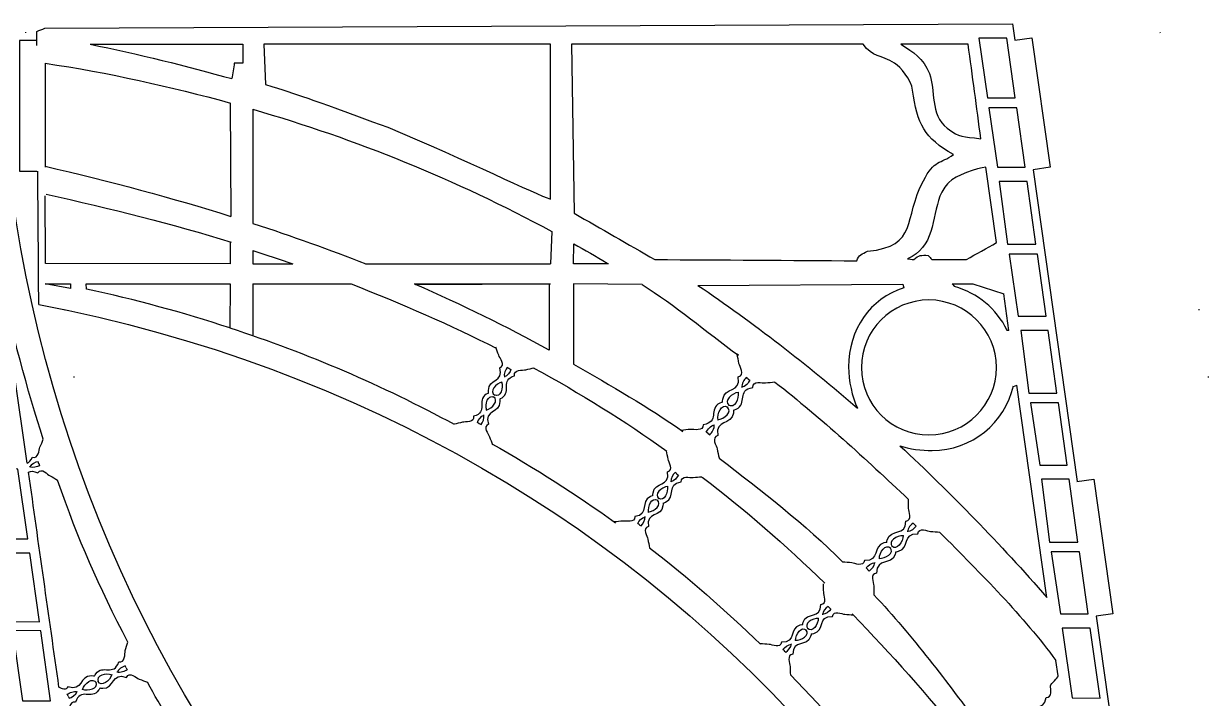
# Model space of a CAD drawing. Extents: x -302 to 129, y -132 to 148.
# Drawn here: x -84.5 to 121.9, y 30.2 to 147.7 of the extents above; entities that cross this region are included whole.
import ezdxf

# ---------------------------------------------------------------- set-up
doc = ezdxf.new("R2010")
doc.units = 0
doc.header["$MEASUREMENT"] = 0
doc.layers.add('LAYER_1', color=7, linetype='CONTINUOUS')

msp = doc.modelspace()

# ---------------------------------------------------------------- linework, layer by layer
at = {"layer": 'LAYER_1', "color": 1}
for points, knots in [([(-82.2158, 143.9271), (-82.2223, 144.7338), (-82.229, 145.5404), (-82.2356, 146.3471), (-82.2356, 146.3471), (-81.7609, 146.5583), (-81.2859, 146.7428), (-80.8111, 146.9275), (-80.8111, 146.9275), (-80.8111, 146.9275), (87.786, 147.7148), (87.786, 147.7148)], [0, 0, 0, 0, 0.25, 0.25, 0.25, 0.25, 0.5, 0.5, 0.5, 0.5, 1, 1, 1, 1]), ([(-85.2356, 144.7944), (-85.2356, 144.7944), (-85.2356, 122.0256), (-85.2356, 122.0256), (-85.2356, 122.0256), (-85.2356, 122.0256), (-82.2158, 122.0256), (-82.2158, 122.0256)], [0, 0, 0, 0, 0.33333333, 0.33333333, 0.33333333, 0.33333333, 1, 1, 1, 1]), ([(91.1632, 145.2403), (91.1632, 145.2403), (94.332, 122.6931), (94.332, 122.6931), (94.332, 122.6931), (94.332, 122.6931), (91.3753, 122.2775), (91.3753, 122.2775)], [0, 0, 0, 0, 0.33333333, 0.33333333, 0.33333333, 0.33333333, 1, 1, 1, 1]), ([(-72.933, 144.1308), (-66.4428, 144.1308), (-52.7922, 144.1308), (-46.3284, 144.1308), (-46.3284, 144.1308), (-46.3284, 143.2866), (-46.3284, 141.7036), (-46.3284, 140.833), (-46.3284, 140.833), (-46.8032, 140.833), (-47.3046, 140.833), (-47.8058, 140.833), (-47.8058, 140.833), (-47.9114, 140.1206), (-48.1218, 138.888), (-48.2536, 138.1492)], [0, 0, 0, 0, 0.2, 0.2, 0.2, 0.2, 0.4, 0.4, 0.4, 0.4, 0.6, 0.6, 0.6, 0.6, 1, 1, 1, 1]), ([(-42.6611, 144.1308), (-42.6611, 144.1308), (7.275, 144.1308), (7.275, 144.1308), (7.275, 144.1308), (7.275, 144.1308), (7.2749, 117.1252), (7.2749, 117.1252), (7.2749, 117.1252), (4.7158, 118.0222), (-7.1232, 123.816), (-21.0534, 129.673), (-21.0534, 129.673), (-36.0654, 135.1607), (-36.0654, 135.1607), (-42.3709, 137.113), (-42.3709, 137.113), (-42.3709, 137.113), (-42.6611, 144.1308), (-42.6611, 144.1308)], [0, 0, 0, 0, 0.16666667, 0.16666667, 0.16666667, 0.16666667, 0.33333333, 0.33333333, 0.33333333, 0.33333333, 0.5, 0.5, 0.5, 0.5, 0.66666667, 0.66666667, 0.66666667, 0.66666667, 1, 1, 1, 1]), ([(10.9231, 144.1308), (10.9231, 144.1308), (61.7628, 144.1308), (61.7628, 144.1308), (61.7628, 144.1308), (63.4249, 141.8091), (64.8564, 142.3859), (67.2504, 140.833), (67.2504, 140.833), (68.2771, 140.1672), (70.1322, 137.9794), (70.39, 136.1368), (70.39, 136.1368), (71.2192, 130.2111), (72.3951, 127.8262), (77.5134, 124.8977), (77.5134, 124.8977), (75.1917, 123.2883), (74.1952, 124.023), (72.2632, 120.3598), (72.2632, 120.3598), (68.7331, 113.6666), (71.4453, 108.9887), (62.5543, 108.0653), (62.5543, 108.0653), (61.5781, 107.5641), (60.9713, 107.4585), (60.6547, 106.4032), (60.6547, 106.4032), (48.9406, 106.4824), (37.2002, 106.5615), (25.4598, 106.6143), (25.4598, 106.6143), (20.79, 109.3053), (16.1202, 111.9964), (11.424, 114.6875), (11.424, 114.6875), (11.424, 114.6875), (10.9231, 144.1308), (10.9231, 144.1308)], [0, 0, 0, 0, 0.09090909, 0.09090909, 0.09090909, 0.09090909, 0.18181818, 0.18181818, 0.18181818, 0.18181818, 0.27272727, 0.27272727, 0.27272727, 0.27272727, 0.36363636, 0.36363636, 0.36363636, 0.36363636, 0.45454545, 0.45454545, 0.45454545, 0.45454545, 0.54545455, 0.54545455, 0.54545455, 0.54545455, 0.63636364, 0.63636364, 0.63636364, 0.63636364, 0.72727273, 0.72727273, 0.72727273, 0.72727273, 0.81818182, 0.81818182, 0.81818182, 0.81818182, 1, 1, 1, 1]), ([(76.4185, 129.4883), (73.3582, 131.8756), (74.408, 136.2149), (73.3185, 139.0126), (73.3185, 139.0126), (72.229, 141.8102), (70.5219, 142.6798), (68.3585, 144.1309), (68.3585, 144.1309), (72.2632, 144.1309), (76.1679, 144.1309), (80.0726, 144.1309), (80.0726, 144.1309), (80.8113, 138.6432), (81.55, 133.1556), (82.2887, 127.6415), (82.2887, 127.6415), (78.9909, 128.1956), (78.7033, 127.706), (76.4185, 129.4883)], [0, 0, 0, 0, 0.16666667, 0.16666667, 0.16666667, 0.16666667, 0.33333333, 0.33333333, 0.33333333, 0.33333333, 0.5, 0.5, 0.5, 0.5, 0.66666667, 0.66666667, 0.66666667, 0.66666667, 1, 1, 1, 1]), ([(-44.5934, 132.801), (-26.5808, 127.5978), (-9.2724, 120.587), (7.5038, 111.5048), (7.5038, 111.5048), (7.5038, 111.5048), (7.275, 105.8644), (7.275, 105.8644)], [0, 0, 0, 0, 0.33333333, 0.33333333, 0.33333333, 0.33333333, 1, 1, 1, 1]), ([(69.4666, 106.7726), (74.1481, 108.5416), (73.7641, 113.9572), (75.1466, 117.645), (75.1466, 117.645), (75.5048, 118.6001), (76.0741, 119.3969), (76.6955, 120.0696), (76.6955, 120.0696), (77.8014, 121.2669), (81.7031, 122.6177), (83.1245, 122.6918), (83.1245, 122.6918), (83.1245, 122.6918), (84.9918, 109.5744), (84.9918, 109.5744), (84.9918, 109.5744), (83.3825, 108.5982), (81.4181, 107.6168), (79.7824, 106.6143), (79.7824, 106.6143), (77.7772, 106.6407), (75.7458, 106.6407), (73.7143, 106.6407), (73.7143, 106.6407), (73.5296, 106.8781), (73.3185, 107.1155), (73.1075, 107.353), (73.1075, 107.353), (71.9202, 107.353), (71.4453, 107.4585), (70.6011, 106.6143), (70.6011, 106.6143), (70.2317, 106.667), (69.8623, 106.7198), (69.4666, 106.7726)], [0, 0, 0, 0, 0.1, 0.1, 0.1, 0.1, 0.2, 0.2, 0.2, 0.2, 0.3, 0.3, 0.3, 0.3, 0.4, 0.4, 0.4, 0.4, 0.5, 0.5, 0.5, 0.5, 0.6, 0.6, 0.6, 0.6, 0.7, 0.7, 0.7, 0.7, 0.8, 0.8, 0.8, 0.8, 1, 1, 1, 1]), ([(-48.5278, 109.6955), (-48.5278, 109.6955), (-48.5278, 105.8644), (-48.5278, 105.8644), (-48.5278, 105.8644), (-48.5278, 105.8644), (-80.679, 105.9547), (-80.679, 105.9547), (-80.679, 105.9547), (-80.7054, 109.8858), (-80.7318, 113.8168), (-80.7845, 117.7479)], [0, 0, 0, 0, 0.25, 0.25, 0.25, 0.25, 0.5, 0.5, 0.5, 0.5, 1, 1, 1, 1]), ([(-44.5696, 108.208), (-44.5696, 108.208), (-44.5696, 105.8644), (-44.5696, 105.8644), (-44.5696, 105.8644), (-44.5696, 105.8644), (-37.6436, 105.8644), (-37.6436, 105.8644)], [0, 0, 0, 0, 0.33333333, 0.33333333, 0.33333333, 0.33333333, 1, 1, 1, 1]), ([(17.4076, 105.8644), (17.4076, 105.8644), (11.288, 105.8644), (11.288, 105.8644), (11.288, 105.8644), (11.288, 105.8644), (11.345, 109.3838), (11.345, 109.3838)], [0, 0, 0, 0, 0.33333333, 0.33333333, 0.33333333, 0.33333333, 1, 1, 1, 1]), ([(-76.3266, 102.3666), (-76.3266, 102.3666), (-76.3374, 101.5896), (-76.3374, 101.5896), (-76.3374, 101.5896), (-76.3374, 101.5896), (-80.7696, 102.3666), (-80.7696, 102.3666)], [0, 0, 0, 0, 0.33333333, 0.33333333, 0.33333333, 0.33333333, 1, 1, 1, 1]), ([(-73.6076, 102.3666), (-73.6076, 102.3666), (-73.5474, 101.4744), (-73.5474, 101.4744), (-73.5474, 101.4744), (-65.0442, 99.6432), (-56.7208, 97.3812), (-48.6006, 94.7146), (-48.6006, 94.7146), (-48.6006, 94.7146), (-48.5278, 102.3666), (-48.5278, 102.3666), (-48.5278, 102.3666), (-48.5278, 102.3666), (-73.6076, 102.3666), (-73.6076, 102.3666)], [0, 0, 0, 0, 0.2, 0.2, 0.2, 0.2, 0.4, 0.4, 0.4, 0.4, 0.6, 0.6, 0.6, 0.6, 1, 1, 1, 1]), ([(7.0642, 102.3666), (7.0642, 102.3666), (-16.2534, 102.2738), (-16.2534, 102.2738), (-16.2534, 102.2738), (-8.0854, 98.7364), (-0.3308, 94.9238), (7.0642, 90.8068), (7.0642, 90.8068), (7.0642, 90.8068), (7.0642, 102.3666), (7.0642, 102.3666)], [0, 0, 0, 0, 0.25, 0.25, 0.25, 0.25, 0.5, 0.5, 0.5, 0.5, 1, 1, 1, 1]), ([(23.258, 102.2626), (23.258, 102.2626), (11.288, 102.3666), (11.288, 102.3666), (11.288, 102.3666), (11.288, 102.3666), (11.289, 88.399), (11.289, 88.399)], [0, 0, 0, 0, 0.33333333, 0.33333333, 0.33333333, 0.33333333, 1, 1, 1, 1]), ([(68.8598, 101.6998), (62.958, 99.8454), (59.239, 94.4108), (59.239, 87.8968), (59.239, 87.8968), (59.239, 85.5458), (59.8166, 82.663), (60.8068, 80.6976)], [0, 0, 0, 0, 0.33333333, 0.33333333, 0.33333333, 0.33333333, 1, 1, 1, 1]), ([(84.9836, 87.817), (84.9836, 81.3239), (79.7199, 76.0602), (73.2268, 76.0602), (73.2268, 76.0602), (66.7337, 76.0602), (61.47, 81.3239), (61.47, 87.817), (61.47, 87.817), (61.47, 94.3101), (66.7337, 99.5738), (73.2268, 99.5738), (73.2268, 99.5738), (79.7199, 99.5738), (84.9836, 94.3101), (84.9836, 87.817)], [0, 0, 0, 0, 0.2, 0.2, 0.2, 0.2, 0.4, 0.4, 0.4, 0.4, 0.6, 0.6, 0.6, 0.6, 1, 1, 1, 1]), ([(-3.4948, 83.3634), (-3.5005, 83.4359), (-3.5313, 83.5631), (-3.5328, 83.8275), (-3.5328, 83.8275), (-3.5446, 85.9153), (-0.7377, 85.1796), (-1.5386, 87.7646), (-1.5386, 87.7646), (-0.4564, 88.2339), (-1.5518, 89.4566), (-1.7387, 89.9528), (-1.7387, 89.9528), (-1.9021, 90.4497), (-2.0677, 90.9204), (-2.235, 91.3657)], [0, 0, 0, 0, 0.2, 0.2, 0.2, 0.2, 0.4, 0.4, 0.4, 0.4, 0.6, 0.6, 0.6, 0.6, 1, 1, 1, 1]), ([(37.2783, 81.7747), (37.2829, 81.8528), (37.2688, 81.9928), (37.3063, 82.2746), (37.3063, 82.2746), (37.6018, 84.5001), (40.483, 83.3024), (40.0113, 86.1739), (40.0113, 86.1739), (41.2332, 86.514), (40.2468, 87.978), (40.121, 88.5341), (40.121, 88.5341), (40.0203, 89.0875), (39.9134, 89.6133), (39.8009, 90.1123)], [0, 0, 0, 0, 0.2, 0.2, 0.2, 0.2, 0.4, 0.4, 0.4, 0.4, 0.6, 0.6, 0.6, 0.6, 1, 1, 1, 1]), ([(-1.5624, 82.3203), (-1.4987, 82.3553), (-1.3754, 82.3994), (-1.1536, 82.5432), (-1.1536, 82.5432), (0.5983, 83.6789), (-1.557, 85.6219), (1.0436, 86.3707), (1.0436, 86.3707), (0.8421, 87.5329), (2.4653, 87.2881), (2.9827, 87.4041), (2.9827, 87.4041), (3.4878, 87.5402), (3.9722, 87.66), (4.4363, 87.7645)], [0, 0, 0, 0, 0.2, 0.2, 0.2, 0.2, 0.4, 0.4, 0.4, 0.4, 0.6, 0.6, 0.6, 0.6, 1, 1, 1, 1]), ([(0.0872, 87.6499), (0.0872, 87.6499), (-0.2462, 87.8285), (-0.2462, 87.8285), (-0.2462, 87.8285), (-0.5185, 87.5099), (-0.8939, 86.6975), (-0.7175, 86.129)], [0, 0, 0, 0, 0.33333333, 0.33333333, 0.33333333, 0.33333333, 1, 1, 1, 1]), ([(0.0556, 87.6669), (0.0556, 87.6669), (0.3879, 87.4862), (0.3879, 87.4862), (0.3879, 87.4862), (0.2709, 87.0837), (-0.2023, 86.3242), (-0.7743, 86.1597)], [0, 0, 0, 0, 0.33333333, 0.33333333, 0.33333333, 0.33333333, 1, 1, 1, 1]), ([(39.1826, 80.3786), (39.2557, 80.4064), (39.3935, 80.4351), (39.6509, 80.5556), (39.6509, 80.5556), (41.6845, 81.5068), (39.6756, 83.8943), (42.5559, 84.3082), (42.5559, 84.3082), (42.5128, 85.5759), (44.2057, 85.0756), (44.7739, 85.1228), (44.7739, 85.1228), (45.332, 85.1933), (45.8655, 85.2494), (46.3753, 85.2923)], [0, 0, 0, 0, 0.2, 0.2, 0.2, 0.2, 0.4, 0.4, 0.4, 0.4, 0.6, 0.6, 0.6, 0.6, 1, 1, 1, 1]), ([(41.726, 85.8118), (41.726, 85.8118), (41.3973, 86.0513), (41.3973, 86.0513), (41.3973, 86.0513), (41.0602, 85.7521), (40.5406, 84.9422), (40.6445, 84.3106)], [0, 0, 0, 0, 0.33333333, 0.33333333, 0.33333333, 0.33333333, 1, 1, 1, 1]), ([(41.6949, 85.8347), (41.6949, 85.8347), (42.0222, 85.5932), (42.0222, 85.5932), (42.0222, 85.5932), (41.8382, 85.1817), (41.2221, 84.4425), (40.5885, 84.3517)], [0, 0, 0, 0, 0.33333333, 0.33333333, 0.33333333, 0.33333333, 1, 1, 1, 1]), ([(68.1708, 74.1698), (69.7454, 73.5862), (72.0108, 73.3472), (73.7886, 73.3472), (73.7886, 73.3472), (80.7006, 73.3472), (86.487, 78.1668), (87.9698, 84.6288)], [0, 0, 0, 0, 0.33333333, 0.33333333, 0.33333333, 0.33333333, 1, 1, 1, 1]), ([(-3.4948, 83.3634), (-3.5585, 83.3285), (-3.6818, 83.2844), (-3.9036, 83.1406), (-3.9036, 83.1406), (-5.6555, 82.0049), (-3.5003, 80.0619), (-6.1008, 79.3131), (-6.1008, 79.3131), (-5.8993, 78.1509), (-7.5226, 78.3957), (-8.0399, 78.2797), (-8.0399, 78.2797), (-8.545, 78.1436), (-9.0294, 78.0237), (-9.4935, 77.9192)], [0, 0, 0, 0, 0.2, 0.2, 0.2, 0.2, 0.4, 0.4, 0.4, 0.4, 0.6, 0.6, 0.6, 0.6, 1, 1, 1, 1]), ([(-1.5624, 82.3203), (-1.5567, 82.2479), (-1.5259, 82.1206), (-1.5244, 81.8563), (-1.5244, 81.8563), (-1.5126, 79.7685), (-4.3195, 80.5042), (-3.5186, 77.9192), (-3.5186, 77.9192), (-4.6008, 77.4499), (-3.5054, 76.2272), (-3.3185, 75.731), (-3.3185, 75.731), (-3.1551, 75.234), (-2.9896, 74.7634), (-2.8223, 74.3181)], [0, 0, 0, 0, 0.2, 0.2, 0.2, 0.2, 0.4, 0.4, 0.4, 0.4, 0.6, 0.6, 0.6, 0.6, 1, 1, 1, 1]), ([(37.2783, 81.7747), (37.2053, 81.7469), (37.0675, 81.7181), (36.81, 81.5977), (36.81, 81.5977), (34.7764, 80.6465), (36.7854, 78.259), (33.905, 77.8451), (33.905, 77.8451), (33.9481, 76.5774), (32.2553, 77.0777), (31.6871, 77.0305), (31.6871, 77.0305), (31.129, 76.96), (30.5954, 76.9039), (30.0857, 76.861)], [0, 0, 0, 0, 0.2, 0.2, 0.2, 0.2, 0.4, 0.4, 0.4, 0.4, 0.6, 0.6, 0.6, 0.6, 1, 1, 1, 1]), ([(-5.1128, 78.0168), (-5.1128, 78.0168), (-5.4451, 78.1976), (-5.4451, 78.1976), (-5.4451, 78.1976), (-5.3281, 78.6001), (-4.855, 79.3596), (-4.2829, 79.5241)], [0, 0, 0, 0, 0.33333333, 0.33333333, 0.33333333, 0.33333333, 1, 1, 1, 1]), ([(-5.1444, 78.0339), (-5.1444, 78.0339), (-4.811, 77.8553), (-4.811, 77.8553), (-4.811, 77.8553), (-4.5387, 78.1739), (-4.1634, 78.9862), (-4.3397, 79.5548)], [0, 0, 0, 0, 0.33333333, 0.33333333, 0.33333333, 0.33333333, 1, 1, 1, 1]), ([(39.1826, 80.3786), (39.178, 80.3005), (39.1921, 80.1605), (39.1547, 79.8787), (39.1547, 79.8787), (38.8592, 77.6532), (35.978, 78.8509), (36.4497, 75.9794), (36.4497, 75.9794), (35.2278, 75.6393), (36.2141, 74.1753), (36.3399, 73.6192), (36.3399, 73.6192), (36.4406, 73.0657), (36.5476, 72.54), (36.6601, 72.041)], [0, 0, 0, 0, 0.2, 0.2, 0.2, 0.2, 0.4, 0.4, 0.4, 0.4, 0.6, 0.6, 0.6, 0.6, 1, 1, 1, 1]), ([(34.7661, 76.3186), (34.7661, 76.3186), (34.4388, 76.5601), (34.4388, 76.5601), (34.4388, 76.5601), (34.6228, 76.9716), (35.2388, 77.7108), (35.8724, 77.8016)], [0, 0, 0, 0, 0.33333333, 0.33333333, 0.33333333, 0.33333333, 1, 1, 1, 1]), ([(34.7349, 76.3415), (34.7349, 76.3415), (35.0637, 76.102), (35.0637, 76.102), (35.0637, 76.102), (35.4008, 76.4012), (35.9204, 77.2111), (35.8164, 77.8427)], [0, 0, 0, 0, 0.33333333, 0.33333333, 0.33333333, 0.33333333, 1, 1, 1, 1]), ([(-83.8973, 71.1439), (-83.5697, 71.2837), (-83.2591, 71.5885), (-82.9749, 72.1941), (-82.9749, 72.1941), (-81.8689, 71.8155), (-81.8551, 73.4431), (-81.6609, 73.9309), (-81.6609, 73.9309), (-81.4487, 74.4043), (-81.2553, 74.8597), (-81.0805, 75.2977)], [0, 0, 0, 0, 0.25, 0.25, 0.25, 0.25, 0.5, 0.5, 0.5, 0.5, 1, 1, 1, 1]), ([(25.1352, 65.4987), (25.1395, 65.5716), (25.1264, 65.7026), (25.1614, 65.966), (25.1614, 65.966), (25.4376, 68.0468), (28.1315, 66.927), (27.6905, 69.6117), (27.6905, 69.6117), (28.8329, 69.9298), (27.9107, 71.2985), (27.793, 71.8184), (27.793, 71.8184), (27.6989, 72.3359), (27.5989, 72.8274), (27.4937, 73.294)], [0, 0, 0, 0, 0.2, 0.2, 0.2, 0.2, 0.4, 0.4, 0.4, 0.4, 0.6, 0.6, 0.6, 0.6, 1, 1, 1, 1]), ([(-83.6319, 69.5979), (-83.2527, 69.7953), (-82.7639, 69.8187), (-82.0139, 69.4485), (-82.0139, 69.4485), (-81.3853, 70.4345), (-80.3595, 69.1711), (-79.9029, 68.9107), (-79.9029, 68.9107), (-79.4417, 68.6733), (-79.0069, 68.4377), (-78.5973, 68.2043)], [0, 0, 0, 0, 0.25, 0.25, 0.25, 0.25, 0.5, 0.5, 0.5, 0.5, 1, 1, 1, 1]), ([(-81.8721, 71.0579), (-81.8721, 71.0579), (-81.7499, 70.7033), (-81.7499, 70.7033), (-81.7499, 70.7033), (-82.1041, 70.4869), (-82.9583, 70.2463), (-83.4871, 70.5077)], [0, 0, 0, 0, 0.33333333, 0.33333333, 0.33333333, 0.33333333, 1, 1, 1, 1]), ([(-81.8607, 71.0241), (-81.8607, 71.0241), (-81.9853, 71.3779), (-81.9853, 71.3779), (-81.9853, 71.3779), (-82.3979, 71.3261), (-83.2157, 70.9813), (-83.4657, 70.4475)], [0, 0, 0, 0, 0.33333333, 0.33333333, 0.33333333, 0.33333333, 1, 1, 1, 1]), ([(26.9157, 64.1933), (26.984, 64.2194), (27.1128, 64.2462), (27.3536, 64.3588), (27.3536, 64.3588), (29.2549, 65.2482), (27.3766, 67.4804), (30.0696, 67.8674), (30.0696, 67.8674), (30.0293, 69.0526), (31.6121, 68.5848), (32.1433, 68.629), (32.1433, 68.629), (32.6651, 68.6949), (33.1639, 68.7474), (33.6405, 68.7874)], [0, 0, 0, 0, 0.2, 0.2, 0.2, 0.2, 0.4, 0.4, 0.4, 0.4, 0.6, 0.6, 0.6, 0.6, 1, 1, 1, 1]), ([(29.2937, 69.2732), (29.2937, 69.2732), (28.9863, 69.4971), (28.9863, 69.4971), (28.9863, 69.4971), (28.6711, 69.2173), (28.1853, 68.4602), (28.2825, 67.8696)], [0, 0, 0, 0, 0.33333333, 0.33333333, 0.33333333, 0.33333333, 1, 1, 1, 1]), ([(29.2646, 69.2946), (29.2646, 69.2946), (29.5706, 69.0688), (29.5706, 69.0688), (29.5706, 69.0688), (29.3985, 68.684), (28.8226, 67.993), (28.2302, 67.908)], [0, 0, 0, 0, 0.33333333, 0.33333333, 0.33333333, 0.33333333, 1, 1, 1, 1]), ([(101.9709, 68.3391), (101.9709, 68.3391), (105.2679, 44.8803), (105.2679, 44.8803), (105.2679, 44.8803), (105.2679, 44.8803), (102.354, 44.4708), (102.354, 44.4708)], [0, 0, 0, 0, 0.33333333, 0.33333333, 0.33333333, 0.33333333, 1, 1, 1, 1]), ([(25.1352, 65.4987), (25.0669, 65.4726), (24.9381, 65.4458), (24.6974, 65.3332), (24.6974, 65.3332), (22.7961, 64.4438), (24.6743, 62.2116), (21.9813, 61.8246), (21.9813, 61.8246), (22.0216, 60.6394), (20.4389, 61.1072), (19.9076, 61.063), (19.9076, 61.063), (19.3858, 60.9971), (18.887, 60.9446), (18.4104, 60.9045)], [0, 0, 0, 0, 0.2, 0.2, 0.2, 0.2, 0.4, 0.4, 0.4, 0.4, 0.6, 0.6, 0.6, 0.6, 1, 1, 1, 1]), ([(26.9157, 64.1933), (26.9114, 64.1203), (26.9246, 63.9894), (26.8896, 63.726), (26.8896, 63.726), (26.6133, 61.6452), (23.9195, 62.765), (24.3605, 60.0803), (24.3605, 60.0803), (23.2181, 59.7622), (24.1403, 58.3935), (24.2579, 57.8736), (24.2579, 57.8736), (24.352, 57.3561), (24.452, 56.8646), (24.5572, 56.398)], [0, 0, 0, 0, 0.2, 0.2, 0.2, 0.2, 0.4, 0.4, 0.4, 0.4, 0.6, 0.6, 0.6, 0.6, 1, 1, 1, 1]), ([(65.8673, 57.3391), (65.8848, 57.4123), (65.8951, 57.5473), (65.9779, 57.808), (65.9779, 57.808), (66.6325, 59.8666), (69.1604, 58.247), (69.1968, 61.0466), (69.1968, 61.0466), (70.4116, 61.1633), (69.7236, 62.7161), (69.698, 63.2641), (69.698, 63.2641), (69.6958, 63.8054), (69.683, 64.3214), (69.6604, 64.8131)], [0, 0, 0, 0, 0.2, 0.2, 0.2, 0.2, 0.4, 0.4, 0.4, 0.4, 0.6, 0.6, 0.6, 0.6, 1, 1, 1, 1]), ([(22.7864, 60.3974), (22.7864, 60.3974), (22.4804, 60.6232), (22.4804, 60.6232), (22.4804, 60.6232), (22.6524, 61.0079), (23.2284, 61.699), (23.8208, 61.784)], [0, 0, 0, 0, 0.33333333, 0.33333333, 0.33333333, 0.33333333, 1, 1, 1, 1]), ([(22.7573, 60.4188), (22.7573, 60.4188), (23.0647, 60.1949), (23.0647, 60.1949), (23.0647, 60.1949), (23.3798, 60.4747), (23.8656, 61.2318), (23.7684, 61.8224)], [0, 0, 0, 0, 0.33333333, 0.33333333, 0.33333333, 0.33333333, 1, 1, 1, 1]), ([(67.4364, 55.6959), (67.5103, 55.71), (67.6457, 55.7141), (67.9098, 55.7848), (67.9098, 55.7848), (69.9964, 56.3437), (68.4951, 58.9436), (71.2935, 58.8509), (71.2935, 58.8509), (71.466, 60.0591), (72.9855, 59.3002), (73.5318, 59.2494), (73.5318, 59.2494), (74.0723, 59.2222), (74.5872, 59.1856), (75.0774, 59.1403)], [0, 0, 0, 0, 0.2, 0.2, 0.2, 0.2, 0.4, 0.4, 0.4, 0.4, 0.6, 0.6, 0.6, 0.6, 1, 1, 1, 1]), ([(70.7347, 60.4419), (70.7347, 60.4419), (71.0041, 60.1581), (71.0041, 60.1581), (71.0041, 60.1581), (70.7605, 59.7992), (70.0525, 59.2027), (69.437, 59.2232)], [0, 0, 0, 0, 0.33333333, 0.33333333, 0.33333333, 0.33333333, 1, 1, 1, 1]), ([(70.7604, 60.4151), (70.7604, 60.4151), (70.4892, 60.6973), (70.4892, 60.6973), (70.4892, 60.6973), (70.1195, 60.4705), (69.4909, 59.7908), (69.4831, 59.1749)], [0, 0, 0, 0, 0.33333333, 0.33333333, 0.33333333, 0.33333333, 1, 1, 1, 1]), ([(65.8673, 57.3391), (65.7934, 57.325), (65.6581, 57.321), (65.3939, 57.2502), (65.3939, 57.2502), (63.3073, 56.6913), (64.8086, 54.0914), (62.0102, 54.1841), (62.0102, 54.1841), (61.8377, 52.976), (60.3182, 53.7349), (59.772, 53.7857), (59.772, 53.7857), (59.2314, 53.8129), (58.7165, 53.8495), (58.2264, 53.8947)], [0, 0, 0, 0, 0.2, 0.2, 0.2, 0.2, 0.4, 0.4, 0.4, 0.4, 0.6, 0.6, 0.6, 0.6, 1, 1, 1, 1]), ([(62.569, 52.5931), (62.569, 52.5931), (62.2996, 52.877), (62.2996, 52.877), (62.2996, 52.877), (62.5432, 53.2358), (63.2512, 53.8324), (63.8667, 53.8118)], [0, 0, 0, 0, 0.33333333, 0.33333333, 0.33333333, 0.33333333, 1, 1, 1, 1]), ([(62.5434, 52.62), (62.5434, 52.62), (62.8145, 52.3378), (62.8145, 52.3378), (62.8145, 52.3378), (63.1842, 52.5645), (63.8128, 53.2443), (63.8206, 53.8601)], [0, 0, 0, 0, 0.33333333, 0.33333333, 0.33333333, 0.33333333, 1, 1, 1, 1]), ([(67.4364, 55.6959), (67.4189, 55.6228), (67.4087, 55.4877), (67.3258, 55.2271), (67.3258, 55.2271), (66.6713, 53.1685), (64.1433, 54.7881), (64.1069, 51.9884), (64.1069, 51.9884), (62.8921, 51.8718), (63.5801, 50.3189), (63.6057, 49.7709), (63.6057, 49.7709), (63.6079, 49.2297), (63.6208, 48.7136), (63.6433, 48.2219)], [0, 0, 0, 0, 0.2, 0.2, 0.2, 0.2, 0.4, 0.4, 0.4, 0.4, 0.6, 0.6, 0.6, 0.6, 1, 1, 1, 1]), ([(51.2184, 42.9733), (51.2351, 43.0434), (51.245, 43.1728), (51.3244, 43.4225), (51.3244, 43.4225), (51.9515, 45.3951), (54.3738, 43.8432), (54.4087, 46.5258), (54.4087, 46.5258), (55.5727, 46.6375), (54.9135, 48.1255), (54.8889, 48.6506), (54.8889, 48.6506), (54.8868, 49.1692), (54.8745, 49.6637), (54.8529, 50.1348)], [0, 0, 0, 0, 0.2, 0.2, 0.2, 0.2, 0.4, 0.4, 0.4, 0.4, 0.6, 0.6, 0.6, 0.6, 1, 1, 1, 1]), ([(52.7219, 41.3988), (52.7927, 41.4123), (52.9224, 41.4161), (53.1755, 41.484), (53.1755, 41.484), (55.1749, 42.0195), (53.7363, 44.5107), (56.4177, 44.4219), (56.4177, 44.4219), (56.583, 45.5795), (58.039, 44.8524), (58.5624, 44.8037), (58.5624, 44.8037), (59.0804, 44.7776), (59.5738, 44.7425), (60.0434, 44.6992)], [0, 0, 0, 0, 0.2, 0.2, 0.2, 0.2, 0.4, 0.4, 0.4, 0.4, 0.6, 0.6, 0.6, 0.6, 1, 1, 1, 1]), ([(55.8823, 45.9464), (55.8823, 45.9464), (56.1404, 45.6744), (56.1404, 45.6744), (56.1404, 45.6744), (55.907, 45.3305), (55.2286, 44.7589), (54.6388, 44.7786)], [0, 0, 0, 0, 0.33333333, 0.33333333, 0.33333333, 0.33333333, 1, 1, 1, 1]), ([(55.9069, 45.9206), (55.9069, 45.9206), (55.647, 46.191), (55.647, 46.191), (55.647, 46.191), (55.2928, 45.9738), (54.6905, 45.3224), (54.683, 44.7323)], [0, 0, 0, 0, 0.33333333, 0.33333333, 0.33333333, 0.33333333, 1, 1, 1, 1]), ([(51.2184, 42.9733), (51.1476, 42.9598), (51.0179, 42.9559), (50.7647, 42.8881), (50.7647, 42.8881), (48.7654, 42.3526), (50.2039, 39.8613), (47.5225, 39.9502), (47.5225, 39.9502), (47.3572, 38.7925), (45.9012, 39.5197), (45.3778, 39.5684), (45.3778, 39.5684), (44.8598, 39.5945), (44.3665, 39.6295), (43.8968, 39.6729)], [0, 0, 0, 0, 0.2, 0.2, 0.2, 0.2, 0.4, 0.4, 0.4, 0.4, 0.6, 0.6, 0.6, 0.6, 1, 1, 1, 1]), ([(52.7219, 41.3988), (52.7051, 41.3287), (52.6953, 41.1993), (52.6159, 40.9495), (52.6159, 40.9495), (51.9887, 38.977), (49.5665, 40.5289), (49.5315, 37.8463), (49.5315, 37.8463), (48.3675, 37.7345), (49.0268, 36.2465), (49.0513, 35.7214), (49.0513, 35.7214), (49.0534, 35.2028), (49.0657, 34.7084), (49.0874, 34.2372)], [0, 0, 0, 0, 0.2, 0.2, 0.2, 0.2, 0.4, 0.4, 0.4, 0.4, 0.6, 0.6, 0.6, 0.6, 1, 1, 1, 1]), ([(-72.1977, 34.0155), (-72.1595, 34.0799), (-72.1091, 34.2043), (-71.9521, 34.4263), (-71.9521, 34.4263), (-70.7133, 36.1789), (-68.8073, 33.8853), (-67.9307, 36.5255), (-67.9307, 36.5255), (-66.7457, 36.2709), (-66.9305, 37.9483), (-66.7901, 38.4741), (-66.7901, 38.4741), (-66.6297, 38.9875), (-66.4861, 39.4801), (-66.3599, 39.9523)], [0, 0, 0, 0, 0.2, 0.2, 0.2, 0.2, 0.4, 0.4, 0.4, 0.4, 0.6, 0.6, 0.6, 0.6, 1, 1, 1, 1]), ([(48.058, 38.4257), (48.058, 38.4257), (47.7998, 38.6977), (47.7998, 38.6977), (47.7998, 38.6977), (48.0332, 39.0415), (48.7116, 39.6131), (49.3014, 39.5934)], [0, 0, 0, 0, 0.33333333, 0.33333333, 0.33333333, 0.33333333, 1, 1, 1, 1]), ([(48.0334, 38.4514), (48.0334, 38.4514), (48.2932, 38.181), (48.2932, 38.181), (48.2932, 38.181), (48.6474, 38.3983), (49.2497, 39.0496), (49.2572, 39.6397)], [0, 0, 0, 0, 0.33333333, 0.33333333, 0.33333333, 0.33333333, 1, 1, 1, 1]), ([(-66.6563, 35.4907), (-66.6563, 35.4907), (-66.4873, 35.1405), (-66.4873, 35.1405), (-66.4873, 35.1405), (-66.8253, 34.8745), (-67.6755, 34.5223), (-68.2517, 34.7267)], [0, 0, 0, 0, 0.33333333, 0.33333333, 0.33333333, 0.33333333, 1, 1, 1, 1]), ([(-66.6407, 35.4573), (-66.6407, 35.4573), (-66.8121, 35.8063), (-66.8121, 35.8063), (-66.8121, 35.8063), (-67.2305, 35.7023), (-68.0303, 35.2475), (-68.2225, 34.6673)], [0, 0, 0, 0, 0.33333333, 0.33333333, 0.33333333, 0.33333333, 1, 1, 1, 1]), ([(-72.1977, 34.0155), (-72.2717, 34.0249), (-72.4015, 34.0613), (-72.6733, 34.0739), (-72.6733, 34.0739), (-74.8161, 34.1717), (-74.1763, 31.2589), (-76.7979, 32.1877), (-76.7979, 32.1877), (-77.1343, 31.4905), (-77.8265, 31.8095), (-78.3579, 32.1199)], [0, 0, 0, 0, 0.25, 0.25, 0.25, 0.25, 0.5, 0.5, 0.5, 0.5, 1, 1, 1, 1]), ([(-71.2063, 31.9881), (-71.1319, 31.9793), (-71.0019, 31.9423), (-70.7309, 31.9301), (-70.7309, 31.9301), (-68.5873, 31.8323), (-69.2273, 34.7449), (-66.6055, 33.8163), (-66.6055, 33.8163), (-66.0791, 34.9083), (-64.8685, 33.7329), (-64.3667, 33.5209), (-64.3667, 33.5209), (-63.8629, 33.3327), (-63.3863, 33.1435), (-62.9361, 32.9531)], [0, 0, 0, 0, 0.2, 0.2, 0.2, 0.2, 0.4, 0.4, 0.4, 0.4, 0.6, 0.6, 0.6, 0.6, 1, 1, 1, 1]), ([(89.9922, 27.2334), (90.0188, 27.3004), (90.0468, 27.427), (90.1602, 27.6632), (90.1602, 27.6632), (91.0582, 29.5282), (93.2382, 27.6516), (93.6498, 30.3026), (93.6498, 30.3026), (94.8178, 30.2496), (94.3744, 31.8156), (94.4238, 32.3388), (94.4238, 32.3388), (94.4946, 32.8526), (95.6914, 33.6354), (95.7358, 34.105)], [0, 0, 0, 0, 0.2, 0.2, 0.2, 0.2, 0.4, 0.4, 0.4, 0.4, 0.6, 0.6, 0.6, 0.6, 1, 1, 1, 1]), ([(-71.2063, 31.9881), (-71.2447, 31.9243), (-71.2949, 31.7997), (-71.4515, 31.5775), (-71.4515, 31.5775), (-72.6903, 29.8251), (-74.5965, 32.1183), (-75.4729, 29.4785), (-75.4729, 29.4785), (-76.6579, 29.7335), (-76.4735, 28.0559), (-76.6139, 27.5297), (-76.6139, 27.5297), (-76.7745, 27.0165), (-76.9177, 26.5237), (-77.0437, 26.0511)], [0, 0, 0, 0, 0.2, 0.2, 0.2, 0.2, 0.4, 0.4, 0.4, 0.4, 0.6, 0.6, 0.6, 0.6, 1, 1, 1, 1]), ([(-76.7469, 30.5131), (-76.7469, 30.5131), (-76.9173, 30.8629), (-76.9173, 30.8629), (-76.9173, 30.8629), (-76.5787, 31.1295), (-75.7291, 31.4813), (-75.1519, 31.2771)], [0, 0, 0, 0, 0.33333333, 0.33333333, 0.33333333, 0.33333333, 1, 1, 1, 1]), ([(-76.7633, 30.5465), (-76.7633, 30.5465), (-76.5915, 30.1973), (-76.5915, 30.1973), (-76.5915, 30.1973), (-76.1735, 30.3013), (-75.3739, 30.7563), (-75.1813, 31.3367)], [0, 0, 0, 0, 0.33333333, 0.33333333, 0.33333333, 0.33333333, 1, 1, 1, 1])]:
    msp.add_open_spline(points, degree=3, knots=knots, dxfattribs=at)
for points in [[(87.7859, 147.7154), (87.7859, 147.7154), (88.1941, 144.823), (88.1941, 144.823)], [(-82.2228, 144.7944), (-82.2228, 144.7944), (-85.2356, 144.7944), (-85.2356, 144.7944)], [(-84.1847, 146.2131), (-84.1847, 146.2131), (-84.1748, 146.1396), (-84.1748, 146.1396)], [(88.1924, 144.8228), (88.1924, 144.8228), (91.1632, 145.2403), (91.1632, 145.2403)], [(113.482, 146.2131), (113.482, 146.2131), (113.4919, 146.1396), (113.4919, 146.1396)], [(-72.933, 144.1308), (-64.7262, 142.54), (-55.8906, 140.2154), (-48.2536, 138.1492)], [(-80.7846, 140.833), (-69.6856, 139.172), (-58.9518, 136.7746), (-48.4436, 133.8852)], [(-80.7846, 140.833), (-80.7846, 140.833), (-80.7846, 122.6914), (-80.7846, 122.6914)], [(106.4251, -82.9919), (-6.3619, -61.5437), (-82.7011, 30.7033), (-88.4133, 138.3037)], [(-48.5278, 133.9082), (-48.5278, 133.9082), (-48.3974, 114.1406), (-48.3974, 114.1406)], [(-44.5696, 132.8236), (-44.5696, 132.8236), (-44.5696, 112.9186), (-44.5696, 112.9186)], [(-81.8719, 98.81), (-81.9229, 106.5536), (-81.98, 114.2912), (-82.04, 122.0257)], [(-80.7846, 122.8926), (-69.43, 120.2546), (-58.5322, 117.3106), (-48.3974, 114.1406)], [(91.3753, 122.2775), (91.3753, 122.2775), (99.0443, 67.9277), (99.0443, 67.9277)], [(-80.5916, 118.0172), (-69.2738, 115.4722), (-58.5004, 112.822), (-48.3348, 109.635)], [(-44.5632, 112.9164), (-37.757, 110.7028), (-31.2128, 108.3542), (-24.9092, 105.8586)], [(-44.5696, 108.208), (-42.2124, 107.439), (-39.885, 106.651), (-37.5866, 105.8444)], [(11.345, 109.3838), (13.2876, 108.29), (15.2234, 107.1678), (17.152, 106.017)], [(-24.9238, 105.8644), (-24.9238, 105.8644), (7.275, 105.8644), (7.275, 105.8644)], [(-24.9238, 105.8644), (-24.9238, 105.8644), (7.275, 105.8644), (7.275, 105.8644)], [(-83.8973, 71.1438), (-83.8973, 71.1438), (-88.4715, 103.1613), (-88.4715, 103.1613)], [(-81.0805, 75.2977), (-83.8097, 83.6687), (-86.6895, 94.4317), (-88.4715, 103.1613)], [(-80.7696, 102.3666), (-80.7696, 102.3666), (-76.3266, 102.3666), (-76.3266, 102.3666)], [(-44.5696, 102.3666), (-44.5696, 102.3666), (-44.5696, 93.3634), (-44.5696, 93.3634)], [(-44.5696, 102.3666), (-44.5696, 102.3666), (-27.4594, 102.3666), (-27.4594, 102.3666)], [(-27.4594, 102.3666), (-18.8002, 98.9862), (-9.9614, 95.137), (-2.1594, 91.1734)], [(-16.4678, 102.3666), (-16.4678, 102.3666), (7.275, 102.3666), (7.275, 102.3666)], [(23.258, 102.2626), (28.9564, 98.654), (34.3934, 94.1204), (40.0232, 89.9492)], [(32.967, 102.1258), (32.967, 102.1258), (68.6586, 102.3392), (68.6586, 102.3392)], [(32.967, 102.1258), (42.5438, 95.701), (52.1792, 88.1516), (60.8068, 80.6976)], [(68.6588, 102.3392), (68.6588, 102.3392), (68.8598, 101.6998), (68.8598, 101.6998)], [(77.271, 102.3666), (77.271, 102.3666), (80.887, 102.3666), (80.887, 102.3666)], [(77.271, 102.3666), (77.271, 102.3666), (77.6864, 101.9184), (77.6864, 101.9184)], [(86.8298, 94.3554), (85.0126, 98.0178), (81.6976, 100.8058), (77.6864, 101.9184)], [(80.887, 102.3666), (80.887, 102.3666), (86.262, 100.6524), (86.262, 100.6524)], [(87.1698, 94.2756), (87.1698, 94.2756), (86.262, 100.6524), (86.262, 100.6524)], [(-81.8662, 98.7736), (30.9208, 77.3254), (107.26, -14.9216), (112.9722, -122.522)], [(-77.4238, 97.9608), (-77.4238, 97.9608), (-77.4019, 97.8073), (-77.4019, 97.8073)], [(120.2429, 97.9608), (120.2429, 97.9608), (120.2648, 97.8073), (120.2648, 97.8073)], [(-48.6006, 94.7146), (-34.9536, 90.2758), (-22.11, 84.745), (-9.4934, 77.9194)], [(87.1698, 94.2756), (87.1698, 94.2756), (86.7188, 94.2756), (86.7188, 94.2756)], [(40.0232, 89.9492), (40.0232, 89.9492), (39.7866, 90.1228), (39.7866, 90.1228)], [(4.293, 87.7762), (12.4806, 83.3098), (20.2182, 78.4796), (27.5732, 73.2534)], [(11.289, 88.399), (17.7394, 84.6356), (24.4214, 80.934), (30.3594, 76.6606)], [(-75.7776, 86.2143), (-75.7776, 86.2143), (-75.7588, 86.0796), (-75.7588, 86.0796)], [(-1.1657, 85.2821), (-2.2043, 85.0062), (-3.4402, 83.5931), (-2.3904, 82.9677)], [(-1.2364, 85.3203), (-0.8972, 84.3006), (-1.4004, 82.492), (-2.4993, 83.0265)], [(46.3896, 85.2818), (54.588, 78.8492), (62.139, 71.9638), (69.6604, 64.8134)], [(87.9386, 84.4956), (87.9386, 84.4956), (88.5316, 84.7088), (88.5316, 84.7088)], [(93.7924, 47.7552), (93.7924, 47.7552), (88.5316, 84.7088), (88.5316, 84.7088)], [(121.8891, 86.2143), (121.8891, 86.2143), (121.9079, 86.0796), (121.9079, 86.0796)], [(-3.8208, 80.3635), (-4.16, 81.3832), (-3.6569, 83.1918), (-2.5579, 82.6573)], [(-3.8916, 80.4017), (-2.8529, 80.6776), (-1.617, 82.0906), (-2.6668, 82.7161)], [(40.0422, 83.4747), (38.8952, 83.334), (37.3704, 82.0113), (38.3963, 81.1902)], [(39.9725, 83.5258), (40.1833, 82.3896), (39.3806, 80.5375), (38.2889, 81.2689)], [(36.4885, 78.6274), (36.2776, 79.7637), (37.0804, 81.6158), (38.172, 80.8844)], [(36.4187, 78.6786), (37.5657, 78.8193), (39.0906, 80.142), (38.0647, 80.9631)], [(30.3594, 76.6606), (30.3594, 76.6606), (30.0714, 76.8718), (30.0714, 76.8718)], [(-2.9258, 74.5332), (4.5518, 70.2906), (11.7532, 65.6844), (18.6292, 60.7444)], [(68.1708, 74.1698), (77.1234, 65.8796), (85.6244, 57.0522), (93.7924, 47.7552)], [(36.6744, 72.0304), (44.1254, 66.2538), (51.6512, 60.5064), (58.2266, 53.8948)], [(-78.3578, 32.12), (-80.0727, 44.4408), (-81.9434, 57.2506), (-83.632, 69.5979)], [(-66.3599, 39.9523), (-71.4495, 49.8387), (-74.9341, 57.6065), (-78.5973, 68.2043)], [(33.7176, 68.7278), (41.2052, 63.0134), (48.2942, 56.8534), (55.0634, 50.2104)], [(99.0001, 67.9216), (99.0001, 67.9216), (101.9709, 68.3391), (101.9709, 68.3391)], [(27.7194, 67.0881), (26.647, 66.9566), (25.2213, 65.7199), (26.1805, 64.9522)], [(27.6542, 67.1359), (27.8513, 66.0736), (27.1008, 64.3419), (26.0801, 65.0258)], [(24.3968, 62.5561), (24.1996, 63.6184), (24.9502, 65.3501), (25.9708, 64.6662)], [(24.3315, 62.6039), (25.404, 62.7354), (26.8296, 63.9721), (25.8705, 64.7398)], [(18.6292, 60.7442), (18.6292, 60.7442), (18.397, 60.9146), (18.397, 60.9146)], [(68.7719, 58.4844), (67.6616, 58.5442), (65.9944, 57.5478), (66.828, 56.5972)], [(68.7144, 58.5446), (68.7229, 57.4327), (67.6507, 55.8132), (66.7396, 56.6898)], [(75.0892, 59.128), (82.376, 51.7902), (89.7182, 44.415), (95.3572, 36.7646)], [(24.5704, 56.3882), (31.2818, 51.2208), (37.8172, 45.4056), (43.9088, 39.5854)], [(64.5319, 54.5507), (65.6422, 54.4909), (67.3094, 55.4873), (66.4757, 56.4378)], [(64.5893, 54.4905), (64.5808, 55.6024), (65.653, 57.2218), (66.5641, 56.3452)], [(63.6552, 48.2096), (70.4108, 40.9462), (76.357, 33.1096), (82.28, 24.9938)], [(54.0015, 44.0707), (52.9376, 44.1279), (51.3401, 43.1732), (52.1389, 42.2624)], [(53.9464, 44.1283), (53.9546, 43.0629), (52.9272, 41.5112), (52.0542, 42.3511)], [(59.8718, 44.8788), (59.8718, 44.8788), (60.0548, 44.6874), (60.0548, 44.6874)], [(60.0548, 44.6874), (66.5312, 37.9208), (73.0388, 30.826), (79.0146, 23.0762)], [(102.3541, 44.4708), (102.3541, 44.4708), (110.656, -14.3642), (110.656, -14.3642)], [(49.9387, 40.3014), (51.0026, 40.2441), (52.6001, 41.1989), (51.8013, 42.1097)], [(49.9938, 40.2437), (49.9857, 41.3091), (51.0131, 42.8609), (51.886, 42.0209)], [(95.7358, 34.105), (95.7358, 34.105), (95.3572, 36.7646), (95.3572, 36.7646)], [(-74.2641, 31.7025), (-73.9385, 32.7581), (-72.4363, 33.9687), (-71.8365, 32.8645)], [(-69.1035, 34.2271), (-70.1365, 34.6173), (-72.0147, 34.1749), (-71.5111, 33.0245)], [(-69.1399, 34.3015), (-69.4657, 33.2459), (-70.9677, 32.0349), (-71.5673, 33.1387)], [(49.0872, 34.2372), (55.371, 27.8464), (61.353, 21.2796), (66.8616, 14.2178)], [(-74.3003, 31.7767), (-73.2673, 31.3867), (-71.3893, 31.8289), (-71.8927, 32.9795)], [(-46.5149, 7.6361), (-52.3529, 15.6643), (-58.1367, 24.1813), (-62.9361, 32.9531)]]:
    msp.add_open_spline(points, degree=3, dxfattribs=at)
at = {"layer": 'LAYER_1', "color": 5}
for points in [[(81.9428, 145.1667), (81.9428, 145.1667), (86.8141, 145.1667), (86.8141, 145.1667), (86.8141, 145.1667), (86.8141, 145.1667), (88.2794, 134.7808), (88.2794, 134.7808), (88.2794, 134.7808), (88.2794, 134.7808), (83.4082, 134.7807), (83.4082, 134.7807), (83.4082, 134.7807), (83.4082, 134.7807), (81.9428, 145.1667), (81.9428, 145.1667)], [(83.689, 133.0777), (83.689, 133.0777), (88.5197, 133.0777), (88.5197, 133.0777), (88.5197, 133.0777), (88.5197, 133.0777), (89.9851, 122.6915), (89.9851, 122.6915), (89.9851, 122.6915), (89.9851, 122.6915), (85.1544, 122.6917), (85.1544, 122.6917), (85.1544, 122.6917), (85.1544, 122.6917), (83.689, 133.0777), (83.689, 133.0777)], [(85.4634, 120.2162), (85.4634, 120.2162), (90.3346, 120.216), (90.3346, 120.216), (90.3346, 120.216), (90.3346, 120.216), (91.8784, 109.2748), (91.8784, 109.2748), (91.8784, 109.2748), (91.8784, 109.2748), (86.9008, 109.2748), (86.9008, 109.2748), (86.9008, 109.2748), (86.9008, 109.2748), (85.4634, 120.2162), (85.4634, 120.2162)], [(87.1816, 107.5716), (87.1816, 107.5716), (92.1186, 107.5716), (92.1186, 107.5716), (92.1186, 107.5716), (92.1186, 107.5716), (93.645, 96.7542), (93.645, 96.7542), (93.645, 96.7542), (93.645, 96.7542), (88.7738, 96.7542), (88.7738, 96.7542), (88.7738, 96.7542), (88.7738, 96.7542), (87.1816, 107.5716), (87.1816, 107.5716)], [(89.2204, 94.2756), (89.2204, 94.2756), (93.9948, 94.2756), (93.9948, 94.2756), (93.9948, 94.2756), (93.9948, 94.2756), (95.5386, 83.3342), (95.5386, 83.3342), (95.5386, 83.3342), (95.5386, 83.3342), (90.6578, 83.3342), (90.6578, 83.3342), (90.6578, 83.3342), (90.6578, 83.3342), (89.2204, 94.2756), (89.2204, 94.2756)], [(90.9386, 81.6311), (90.9386, 81.6311), (95.7791, 81.6311), (95.7791, 81.6311), (95.7791, 81.6311), (95.7791, 81.6311), (97.3051, 70.8165), (97.3051, 70.8165), (97.3051, 70.8165), (97.3051, 70.8165), (92.5309, 70.8136), (92.5309, 70.8136), (92.5309, 70.8136), (92.5309, 70.8136), (90.9386, 81.6311), (90.9386, 81.6311)], [(-83.7907, 57.9288), (-83.7907, 57.9288), (-88.6853, 57.9271), (-88.6853, 57.9271), (-88.6853, 57.9271), (-88.6853, 57.9271), (-90.4081, 70.1373), (-90.4081, 70.1373), (-90.4081, 70.1373), (-90.4081, 70.1373), (-85.5081, 70.1004), (-85.5081, 70.1004), (-85.5081, 70.1004), (-85.5081, 70.1004), (-83.7907, 57.9288), (-83.7907, 57.9288)], [(92.8188, 68.3408), (92.8188, 68.3408), (97.6546, 68.338), (97.6546, 68.338), (97.6546, 68.338), (97.6546, 68.338), (99.1982, 57.3994), (99.1982, 57.3994), (99.1982, 57.3994), (99.1982, 57.3994), (94.2562, 57.3994), (94.2562, 57.3994), (94.2562, 57.3994), (94.2562, 57.3994), (92.8188, 68.3408), (92.8188, 68.3408)], [(-81.7651, 43.5183), (-81.7651, 43.5183), (-86.6566, 43.5487), (-86.6566, 43.5487), (-86.6566, 43.5487), (-86.6566, 43.5487), (-88.3357, 55.4505), (-88.3357, 55.4505), (-88.3357, 55.4505), (-88.3357, 55.4505), (-83.4488, 55.4504), (-83.4488, 55.4504), (-83.4488, 55.4504), (-83.4488, 55.4504), (-81.7651, 43.5183), (-81.7651, 43.5183)], [(94.537, 55.6962), (94.537, 55.6962), (99.4384, 55.6962), (99.4384, 55.6962), (99.4384, 55.6962), (99.4384, 55.6962), (100.9648, 44.8788), (100.9648, 44.8788), (100.9648, 44.8788), (100.9648, 44.8788), (96.1292, 44.8788), (96.1292, 44.8788), (96.1292, 44.8788), (96.1292, 44.8788), (94.537, 55.6962), (94.537, 55.6962)], [(-79.8219, 29.7464), (-79.8219, 29.7464), (-84.7084, 29.7421), (-84.7084, 29.7421), (-84.7084, 29.7421), (-84.7084, 29.7421), (-86.4315, 41.9549), (-86.4315, 41.9549), (-86.4315, 41.9549), (-86.4315, 41.9549), (-81.5394, 41.918), (-81.5394, 41.918), (-81.5394, 41.918), (-81.5394, 41.918), (-79.8219, 29.7464), (-79.8219, 29.7464)], [(96.4434, 42.4002), (96.4434, 42.4002), (101.3146, 42.4002), (101.3146, 42.4002), (101.3146, 42.4002), (101.3146, 42.4002), (103.0372, 30.1916), (103.0372, 30.1916), (103.0372, 30.1916), (103.0372, 30.1916), (98.1608, 30.2286), (98.1608, 30.2286), (98.1608, 30.2286), (98.1608, 30.2286), (96.4434, 42.4002), (96.4434, 42.4002)]]:
    msp.add_open_spline(points, degree=3, knots=[0, 0, 0, 0, 0.2, 0.2, 0.2, 0.2, 0.4, 0.4, 0.4, 0.4, 0.6, 0.6, 0.6, 0.6, 1, 1, 1, 1], dxfattribs=at)

doc.saveas('drawing.dxf')
